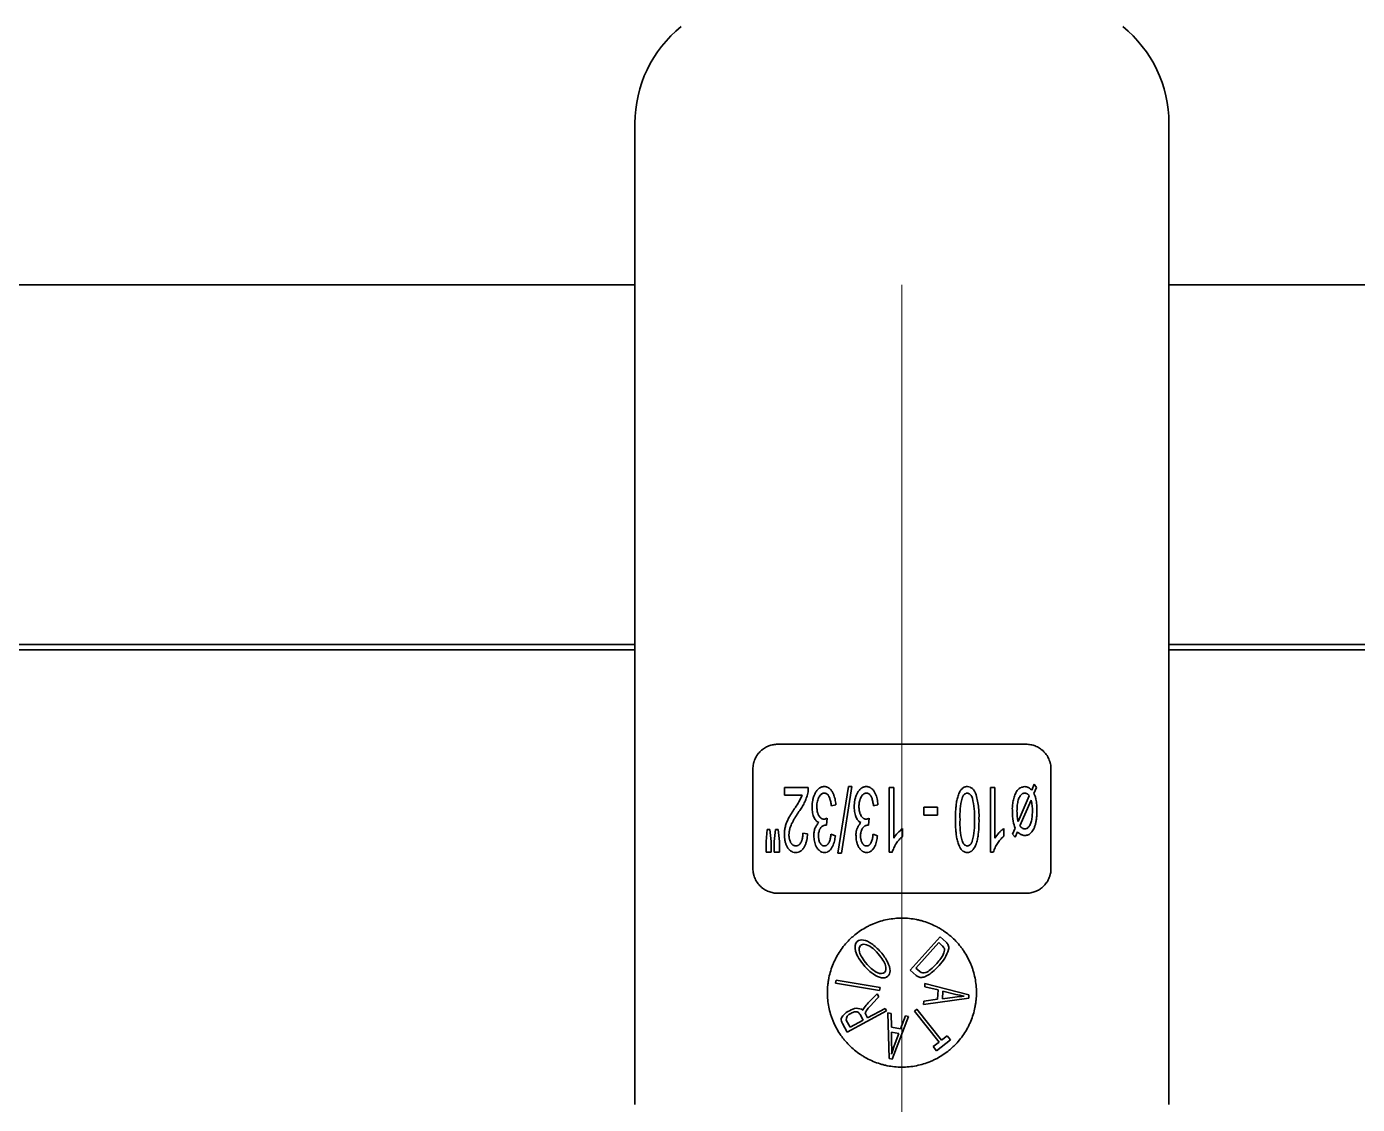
# Model space of a CAD drawing. Extents: x 6336 to 10269, y -393 to 3371.
# Drawn here: x 8656.4 to 8710, y 2547.5 to 2590.9 of the extents above; entities that cross this region are included whole.
import ezdxf

# ---------------------------------------------------------------- set-up
doc = ezdxf.new("R2010")
doc.units = 0
doc.header["$LTSCALE"] = 5
doc.layers.get('0').update_dxf_attribs({"linetype": 'CONTINUOUS', "lineweight": 0})
doc.layers.add('1', color=7, linetype='CONTINUOUS', true_color=0xffffff)

msp = doc.modelspace()

# ---------------------------------------------------------------- linework, layer by layer
at = {"color": 4}
msp.add_line((8691.673, 2580.526), (8691.673, 2480.526), dxfattribs=at)
at = {"layer": '1', "color": 7, "linetype": 'Continuous', "lineweight": 35}
for p, q in [((8680.923, 2587.026), (8680.923, 2547.526)), ((8702.423, 2547.526), (8702.423, 2587.026)), ((8680.923, 2580.526), (8643.478, 2580.526)), ((9142.773, 2580.526), (8702.423, 2580.526)), ((8680.923, 2566.037), (8459.92, 2566.037)), ((8680.923, 2565.83), (8459.92, 2565.83)), ((8850.535, 2566.037), (8702.423, 2566.037)), ((8850.546, 2565.83), (8702.423, 2565.83)), ((8696.673, 2562.026), (8686.673, 2562.026)), ((8685.673, 2557.026), (8685.673, 2561.026)), ((8697.673, 2561.026), (8697.673, 2557.026)), ((8686.939, 2560.279), (8687.904, 2560.279)), ((8686.939, 2560.279), (8686.939, 2559.971)), ((8689.093, 2557.635), (8689.515, 2560.322)), ((8689.659, 2560.322), (8689.237, 2557.635)), ((8689.515, 2560.322), (8689.659, 2560.322)), ((8691.164, 2560.279), (8691.342, 2560.279)), ((8691.164, 2560.279), (8691.164, 2557.679)), ((8691.342, 2558.245), (8691.342, 2560.279)), ((8695.234, 2560.279), (8695.412, 2560.279)), ((8695.234, 2560.279), (8695.234, 2557.679)), ((8695.412, 2558.245), (8695.412, 2560.279)), ((8696.897, 2560.178), (8697, 2560.417)), ((8697.095, 2560.29), (8696.988, 2560.043)), ((8697, 2560.417), (8697.095, 2560.29)), ((8687.654, 2559.971), (8686.939, 2559.971)), ((8696.35, 2558.913), (8696.796, 2559.948)), ((8696.875, 2559.781), (8696.425, 2558.741)), ((8689.009, 2559.589), (8688.831, 2559.547)), ((8690.706, 2559.589), (8690.527, 2559.547)), ((8692.551, 2559.498), (8693.102, 2559.498)), ((8692.551, 2559.498), (8692.551, 2559.177)), ((8693.102, 2559.177), (8692.551, 2559.177)), ((8693.102, 2559.177), (8693.102, 2559.498)), ((8688.637, 2558.766), (8688.657, 2559.046)), ((8690.333, 2558.767), (8690.353, 2559.046)), ((8691.701, 2558.32), (8691.701, 2558.629)), ((8695.771, 2558.32), (8695.771, 2558.629)), ((8696.13, 2558.404), (8696.237, 2558.65)), ((8686.205, 2558.105), (8686.253, 2558.6)), ((8686.205, 2558.105), (8686.205, 2557.679)), ((8686.253, 2558.6), (8686.36, 2558.6)), ((8686.36, 2558.6), (8686.409, 2558.105)), ((8686.409, 2557.679), (8686.409, 2558.105)), ((8686.534, 2558.105), (8686.58, 2558.6)), ((8686.534, 2558.105), (8686.534, 2557.679)), ((8686.58, 2558.6), (8686.689, 2558.6)), ((8686.689, 2558.6), (8686.738, 2558.105)), ((8686.738, 2557.679), (8686.738, 2558.105)), ((8687.686, 2558.453), (8687.87, 2558.42)), ((8688.813, 2558.4), (8688.992, 2558.342)), ((8690.51, 2558.4), (8690.688, 2558.342)), ((8696.227, 2558.279), (8696.13, 2558.404)), ((8696.324, 2558.506), (8696.227, 2558.279)), ((8686.409, 2557.679), (8686.205, 2557.679)), ((8686.738, 2557.679), (8686.534, 2557.679)), ((8689.237, 2557.635), (8689.093, 2557.635)), ((8691.279, 2557.679), (8691.164, 2557.679)), ((8695.352, 2557.679), (8695.234, 2557.679)), ((8686.673, 2556.026), (8696.673, 2556.026)), ((8693.205, 2554.278), (8692.006, 2552.935)), ((8692.237, 2553.014), (8693.152, 2554.04)), ((8693.152, 2554.04), (8693.306, 2553.902)), ((8693.448, 2554.061), (8693.205, 2554.278)), ((8692.006, 2552.935), (8692.248, 2552.719)), ((8692.391, 2552.877), (8692.237, 2553.014)), ((8689.019, 2552.527), (8689, 2552.41)), ((8689, 2552.41), (8690.776, 2552.116)), ((8690.795, 2552.234), (8689.019, 2552.527)), ((8690.776, 2552.116), (8690.795, 2552.234)), ((8692.59, 2552.266), (8692.597, 2552.392)), ((8692.59, 2552.266), (8693.127, 2552.135)), ((8694.372, 2551.935), (8692.597, 2552.392)), ((8690.673, 2551.984), (8690.31, 2551.609)), ((8690.47, 2551.571), (8690.744, 2551.854)), ((8690.744, 2551.854), (8690.673, 2551.984)), ((8692.545, 2551.551), (8694.365, 2551.808)), ((8692.545, 2551.551), (8692.554, 2551.687)), ((8693.104, 2551.757), (8692.554, 2551.687)), ((8693.127, 2552.135), (8693.104, 2551.757)), ((8693.299, 2551.782), (8693.318, 2552.087)), ((8693.803, 2551.844), (8693.299, 2551.782)), ((8693.318, 2552.087), (8693.84, 2551.956)), ((8694.372, 2551.935), (8694.365, 2551.808)), ((8689.464, 2550.433), (8691.049, 2551.287)), ((8689.986, 2551.14), (8690.107, 2550.915)), ((8690.288, 2551.013), (8690.218, 2551.143)), ((8690.992, 2551.392), (8690.288, 2551.013)), ((8691.049, 2551.287), (8690.992, 2551.392)), ((8691.239, 2551.188), (8691.105, 2551.211)), ((8691.105, 2551.211), (8691.16, 2549.375)), ((8691.239, 2551.188), (8691.248, 2550.634)), ((8692.276, 2551.356), (8692.183, 2551.282)), ((8692.183, 2551.282), (8693.166, 2550.036)), ((8693.26, 2550.11), (8692.276, 2551.356)), ((8689.275, 2550.785), (8689.464, 2550.433)), ((8689.583, 2550.633), (8689.433, 2550.911)), ((8690.107, 2550.915), (8689.583, 2550.633)), ((8691.621, 2550.569), (8691.248, 2550.634)), ((8691.286, 2549.353), (8691.935, 2551.067)), ((8691.811, 2551.089), (8691.621, 2550.569)), ((8691.935, 2551.067), (8691.811, 2551.089)), ((8691.252, 2550.437), (8691.258, 2549.929)), ((8691.252, 2550.437), (8691.553, 2550.384)), ((8691.553, 2550.384), (8691.365, 2549.879)), ((8693.166, 2550.036), (8692.933, 2549.852)), ((8693.065, 2549.685), (8693.624, 2550.127)), ((8693.492, 2550.293), (8693.26, 2550.11)), ((8693.624, 2550.127), (8693.492, 2550.293)), ((8692.933, 2549.852), (8693.065, 2549.685)), ((8691.16, 2549.375), (8691.286, 2549.353))]:
    msp.add_line(p, q, dxfattribs=at)
for centre, radius, start, end in [((8685.923, 2587.026), 5, 128.8492, 180), ((8697.423, 2587.026), 5, 0, 51.1508), ((8693.131, 2553.706), 0.263, 17.1388, 48.2605), ((8693.178, 2553.758), 0.405, 27.0957, 48.2605), ((8693.241, 2553.834), 0.317, 346.8867, 20.1022), ((8692.053, 2554.225), 1.569, 315.1419, 342.8269), ((8692.544, 2553.048), 0.23, 228.2605, 291.4392), ((8694.875, 2543.803), 8.112, 94.9161, 97.5911), ((8694.885, 2556.127), 4.3, 255.9385, 260.5571), ((8689.664, 2550.951), 0.235, 101.8972, 189.9808), ((8689.854, 2550.934), 0.462, 56.3406, 129.2567), ((8690.486, 2551.214), 0.39, 149.005, 164.3647), ((8691.357, 2550.593), 1.459, 135.875, 145.744), ((8691.037, 2550.83), 0.922, 127.4414, 155.8018), ((8690.394, 2551.237), 0.2, 188.3447, 208.311), ((8683.148, 2549.748), 8.112, 358.6035, 1.2786), ((8695.396, 2548.382), 4.3, 159.6259, 164.2445)]:
    msp.add_arc(centre, radius, start, end, dxfattribs=at)
for points, knots in [([(8685.673, 2561.026), (8685.673, 2561.098), (8685.68, 2561.168), (8685.699, 2561.253), (8685.703, 2561.27), (8685.712, 2561.304), (8685.717, 2561.321), (8685.733, 2561.37), (8685.746, 2561.402), (8685.774, 2561.465), (8685.789, 2561.495), (8685.814, 2561.539), (8685.823, 2561.553), (8685.841, 2561.581), (8685.85, 2561.595), (8685.899, 2561.663), (8685.942, 2561.712), (8686.001, 2561.767), (8686.013, 2561.778), (8686.037, 2561.798), (8686.05, 2561.809), (8686.088, 2561.838), (8686.114, 2561.856), (8686.194, 2561.906), (8686.25, 2561.934), (8686.337, 2561.969), (8686.367, 2561.979), (8686.427, 2561.996), (8686.457, 2562.003), (8686.548, 2562.02), (8686.61, 2562.026), (8686.673, 2562.026)], [0, 0, 0, 0, 0.125, 0.125, 0.15625, 0.15625, 0.1875, 0.1875, 0.25, 0.25, 0.3125, 0.3125, 0.34375, 0.34375, 0.375, 0.375, 0.5, 0.5, 0.53125, 0.53125, 0.5625, 0.5625, 0.625, 0.625, 0.75, 0.75, 0.8125, 0.8125, 0.875, 0.875, 1, 1, 1, 1]), ([(8697.673, 2561.026), (8697.673, 2561.098), (8697.665, 2561.168), (8697.647, 2561.253), (8697.643, 2561.27), (8697.634, 2561.304), (8697.629, 2561.321), (8697.612, 2561.37), (8697.6, 2561.402), (8697.572, 2561.465), (8697.557, 2561.495), (8697.532, 2561.539), (8697.523, 2561.553), (8697.505, 2561.581), (8697.495, 2561.595), (8697.447, 2561.663), (8697.404, 2561.712), (8697.345, 2561.767), (8697.333, 2561.778), (8697.308, 2561.798), (8697.296, 2561.809), (8697.258, 2561.838), (8697.232, 2561.856), (8697.152, 2561.906), (8697.096, 2561.934), (8697.009, 2561.969), (8696.979, 2561.979), (8696.919, 2561.996), (8696.889, 2562.003), (8696.798, 2562.02), (8696.736, 2562.026), (8696.673, 2562.026)], [0, 0, 0, 0, 0.125, 0.125, 0.15625, 0.15625, 0.1875, 0.1875, 0.25, 0.25, 0.3125, 0.3125, 0.34375, 0.34375, 0.375, 0.375, 0.5, 0.5, 0.53125, 0.53125, 0.5625, 0.5625, 0.625, 0.625, 0.75, 0.75, 0.8125, 0.8125, 0.875, 0.875, 1, 1, 1, 1]), ([(8688.548, 2560.322), (8688.526, 2560.322), (8688.495, 2560.32), (8688.463, 2560.313), (8688.443, 2560.307), (8688.433, 2560.304), (8688.403, 2560.292), (8688.384, 2560.283), (8688.356, 2560.266), (8688.348, 2560.26), (8688.33, 2560.247), (8688.322, 2560.24), (8688.297, 2560.218), (8688.282, 2560.203), (8688.254, 2560.171), (8688.24, 2560.154), (8688.215, 2560.118), (8688.203, 2560.1), (8688.181, 2560.062), (8688.171, 2560.042), (8688.143, 2559.984), (8688.127, 2559.943), (8688.106, 2559.88), (8688.1, 2559.859), (8688.089, 2559.816), (8688.084, 2559.795), (8688.063, 2559.686), (8688.056, 2559.598), (8688.056, 2559.51)], [0, 0, 0, 0, 0.0625, 0.09375, 0.09375, 0.125, 0.125, 0.1875, 0.1875, 0.21875, 0.21875, 0.25, 0.25, 0.3125, 0.3125, 0.375, 0.375, 0.4375, 0.4375, 0.5, 0.5, 0.625, 0.625, 0.6875, 0.6875, 0.75, 0.75, 1, 1, 1, 1]), ([(8689.009, 2559.589), (8689.007, 2559.629), (8689.004, 2559.669), (8688.993, 2559.747), (8688.987, 2559.786), (8688.97, 2559.864), (8688.959, 2559.902), (8688.941, 2559.958), (8688.934, 2559.977), (8688.919, 2560.014), (8688.911, 2560.032), (8688.885, 2560.086), (8688.865, 2560.121), (8688.83, 2560.169), (8688.818, 2560.184), (8688.798, 2560.206), (8688.791, 2560.213), (8688.776, 2560.227), (8688.769, 2560.234), (8688.747, 2560.253), (8688.731, 2560.264), (8688.706, 2560.28), (8688.697, 2560.285), (8688.679, 2560.293), (8688.653, 2560.305), (8688.625, 2560.313), (8688.596, 2560.319), (8688.587, 2560.32), (8688.567, 2560.322), (8688.557, 2560.322), (8688.548, 2560.322)], [0, 0, 0, 0, 0.125, 0.125, 0.25, 0.25, 0.375, 0.375, 0.4375, 0.4375, 0.5, 0.5, 0.625, 0.625, 0.6875, 0.6875, 0.71875, 0.71875, 0.75, 0.75, 0.8125, 0.8125, 0.84375, 0.84375, 0.875, 0.9375, 0.9375, 0.96875, 0.96875, 1, 1, 1, 1]), ([(8690.244, 2560.322), (8690.222, 2560.322), (8690.19, 2560.319), (8690.158, 2560.312), (8690.137, 2560.306), (8690.126, 2560.303), (8690.096, 2560.291), (8690.077, 2560.281), (8690.049, 2560.263), (8690.04, 2560.257), (8690.023, 2560.244), (8690.014, 2560.237), (8689.99, 2560.215), (8689.975, 2560.199), (8689.946, 2560.166), (8689.933, 2560.149), (8689.914, 2560.122), (8689.908, 2560.113), (8689.897, 2560.094), (8689.88, 2560.066), (8689.865, 2560.038), (8689.837, 2559.979), (8689.821, 2559.938), (8689.801, 2559.876), (8689.795, 2559.855), (8689.785, 2559.812), (8689.78, 2559.791), (8689.759, 2559.684), (8689.753, 2559.597), (8689.753, 2559.51)], [0, 0, 0, 0, 0.0625, 0.09375, 0.09375, 0.125, 0.125, 0.1875, 0.1875, 0.21875, 0.21875, 0.25, 0.25, 0.3125, 0.3125, 0.375, 0.375, 0.40625, 0.40625, 0.4375, 0.5, 0.5, 0.625, 0.625, 0.6875, 0.6875, 0.75, 0.75, 1, 1, 1, 1]), ([(8690.706, 2559.589), (8690.701, 2559.668), (8690.692, 2559.746), (8690.667, 2559.861), (8690.657, 2559.898), (8690.638, 2559.954), (8690.632, 2559.973), (8690.617, 2560.01), (8690.609, 2560.028), (8690.583, 2560.082), (8690.564, 2560.117), (8690.529, 2560.165), (8690.516, 2560.181), (8690.49, 2560.211), (8690.476, 2560.224), (8690.454, 2560.244), (8690.446, 2560.25), (8690.43, 2560.262), (8690.422, 2560.267), (8690.396, 2560.283), (8690.379, 2560.292), (8690.351, 2560.303), (8690.342, 2560.307), (8690.323, 2560.312), (8690.313, 2560.315), (8690.284, 2560.32), (8690.264, 2560.322), (8690.244, 2560.322)], [0, 0, 0, 0, 0.25, 0.25, 0.375, 0.375, 0.4375, 0.4375, 0.5, 0.5, 0.625, 0.625, 0.6875, 0.6875, 0.75, 0.75, 0.78125, 0.78125, 0.8125, 0.8125, 0.875, 0.875, 0.90625, 0.90625, 0.9375, 0.9375, 1, 1, 1, 1]), ([(8693.827, 2558.996), (8693.827, 2559.061), (8693.828, 2559.125), (8693.831, 2559.253), (8693.834, 2559.317), (8693.842, 2559.445), (8693.848, 2559.508), (8693.863, 2559.636), (8693.872, 2559.699), (8693.891, 2559.793), (8693.897, 2559.825), (8693.913, 2559.887), (8693.922, 2559.917), (8693.941, 2559.978), (8693.952, 2560.009), (8693.978, 2560.068), (8693.992, 2560.096), (8694.016, 2560.138), (8694.024, 2560.151), (8694.043, 2560.178), (8694.052, 2560.19), (8694.073, 2560.214), (8694.083, 2560.226), (8694.106, 2560.248), (8694.119, 2560.258), (8694.145, 2560.277), (8694.158, 2560.285), (8694.179, 2560.295), (8694.186, 2560.299), (8694.201, 2560.305), (8694.208, 2560.307), (8694.231, 2560.314), (8694.246, 2560.318), (8694.277, 2560.322), (8694.292, 2560.322), (8694.308, 2560.322)], [0, 0, 0, 0, 0.125, 0.125, 0.25, 0.25, 0.375, 0.375, 0.5, 0.5, 0.5625, 0.5625, 0.625, 0.625, 0.6875, 0.6875, 0.75, 0.75, 0.78125, 0.78125, 0.8125, 0.8125, 0.84375, 0.84375, 0.875, 0.875, 0.90625, 0.90625, 0.921875, 0.921875, 0.9375, 0.9375, 0.96875, 0.96875, 1, 1, 1, 1]), ([(8694.308, 2560.324), (8694.345, 2560.319), (8694.38, 2560.31), (8694.431, 2560.288), (8694.448, 2560.28), (8694.479, 2560.26), (8694.494, 2560.25), (8694.515, 2560.232), (8694.522, 2560.226), (8694.536, 2560.213), (8694.542, 2560.207), (8694.561, 2560.186), (8694.584, 2560.157), (8694.603, 2560.125), (8694.615, 2560.099), (8694.619, 2560.091), (8694.626, 2560.073), (8694.63, 2560.064), (8694.632, 2560.055)], [0, 0, 0, 0, 0.25, 0.25, 0.375, 0.375, 0.5, 0.5, 0.5625, 0.5625, 0.625, 0.625, 0.75, 0.875, 0.875, 0.9375, 0.9375, 1, 1, 1, 1]), ([(8696.288, 2560.12), (8696.306, 2560.151), (8696.327, 2560.178), (8696.357, 2560.209), (8696.364, 2560.214), (8696.377, 2560.226), (8696.383, 2560.231), (8696.403, 2560.247), (8696.431, 2560.266), (8696.46, 2560.281), (8696.483, 2560.291), (8696.491, 2560.294), (8696.506, 2560.3), (8696.514, 2560.302), (8696.553, 2560.314), (8696.585, 2560.319), (8696.617, 2560.321)], [0, 0, 0, 0, 0.25, 0.25, 0.3125, 0.3125, 0.375, 0.375, 0.5, 0.625, 0.625, 0.6875, 0.6875, 0.75, 0.75, 1, 1, 1, 1]), ([(8696.617, 2560.321), (8696.644, 2560.32), (8696.67, 2560.316), (8696.708, 2560.306), (8696.721, 2560.302), (8696.746, 2560.293), (8696.758, 2560.287), (8696.794, 2560.269), (8696.817, 2560.255), (8696.849, 2560.229), (8696.859, 2560.22), (8696.879, 2560.2), (8696.888, 2560.189), (8696.897, 2560.178)], [0, 0, 0, 0, 0.25, 0.25, 0.375, 0.375, 0.5, 0.5, 0.75, 0.75, 0.875, 0.875, 1, 1, 1, 1]), ([(8687.372, 2559.471), (8687.429, 2559.547), (8687.481, 2559.628), (8687.575, 2559.794), (8687.618, 2559.881), (8687.656, 2559.97)], [0, 0, 0, 0, 0.5, 0.5, 1, 1, 1, 1]), ([(8687.883, 2560.056), (8687.866, 2559.988), (8687.846, 2559.921), (8687.799, 2559.791), (8687.746, 2559.664), (8687.68, 2559.544), (8687.626, 2559.456), (8687.607, 2559.427), (8687.569, 2559.37), (8687.549, 2559.342), (8687.528, 2559.315)], [0, 0, 0, 0, 0.25, 0.25, 0.5, 0.75, 0.75, 0.875, 0.875, 1, 1, 1, 1]), ([(8688.831, 2559.547), (8688.825, 2559.6), (8688.817, 2559.653), (8688.801, 2559.731), (8688.795, 2559.757), (8688.781, 2559.809), (8688.773, 2559.834), (8688.754, 2559.884), (8688.743, 2559.908), (8688.724, 2559.943), (8688.717, 2559.954), (8688.701, 2559.976), (8688.693, 2559.987), (8688.675, 2560.006), (8688.665, 2560.015), (8688.649, 2560.026), (8688.644, 2560.03), (8688.633, 2560.037), (8688.627, 2560.04), (8688.609, 2560.048), (8688.597, 2560.052), (8688.572, 2560.057), (8688.559, 2560.059), (8688.546, 2560.059)], [0, 0, 0, 0, 0.25, 0.25, 0.375, 0.375, 0.5, 0.5, 0.625, 0.625, 0.6875, 0.6875, 0.75, 0.75, 0.8125, 0.8125, 0.84375, 0.84375, 0.875, 0.875, 0.9375, 0.9375, 1, 1, 1, 1]), ([(8690.242, 2560.059), (8690.228, 2560.059), (8690.214, 2560.057), (8690.186, 2560.05), (8690.173, 2560.045), (8690.148, 2560.033), (8690.136, 2560.025), (8690.113, 2560.008), (8690.102, 2559.999), (8690.082, 2559.979), (8690.073, 2559.968), (8690.056, 2559.946), (8690.048, 2559.934), (8690.026, 2559.898), (8690.013, 2559.873), (8689.997, 2559.834), (8689.992, 2559.82), (8689.983, 2559.793), (8689.979, 2559.78), (8689.967, 2559.739), (8689.961, 2559.711), (8689.947, 2559.628), (8689.943, 2559.572), (8689.943, 2559.516)], [0, 0, 0, 0, 0.0625, 0.0625, 0.125, 0.125, 0.1875, 0.1875, 0.25, 0.25, 0.3125, 0.3125, 0.375, 0.375, 0.5, 0.5, 0.5625, 0.5625, 0.625, 0.625, 0.75, 0.75, 1, 1, 1, 1]), ([(8694.3, 2560.063), (8694.275, 2560.057), (8694.251, 2560.047), (8694.217, 2560.027), (8694.206, 2560.02), (8694.186, 2560.004), (8694.176, 2559.995), (8694.158, 2559.977), (8694.15, 2559.967), (8694.134, 2559.945), (8694.12, 2559.923), (8694.109, 2559.899), (8694.1, 2559.875), (8694.096, 2559.862), (8694.093, 2559.849)], [0, 0, 0, 0, 0.25, 0.25, 0.375, 0.375, 0.5, 0.5, 0.625, 0.625, 0.75, 0.875, 0.875, 1, 1, 1, 1]), ([(8694.509, 2559.85), (8694.503, 2559.876), (8694.494, 2559.901), (8694.475, 2559.935), (8694.468, 2559.946), (8694.452, 2559.967), (8694.444, 2559.977), (8694.43, 2559.991), (8694.425, 2559.996), (8694.415, 2560.004), (8694.41, 2560.009), (8694.395, 2560.021), (8694.373, 2560.035), (8694.35, 2560.046), (8694.326, 2560.056), (8694.314, 2560.06), (8694.301, 2560.063)], [0, 0, 0, 0, 0.25, 0.25, 0.375, 0.375, 0.5, 0.5, 0.5625, 0.5625, 0.625, 0.625, 0.75, 0.875, 0.875, 1, 1, 1, 1]), ([(8694.638, 2560.057), (8694.692, 2559.884), (8694.73, 2559.71), (8694.763, 2559.445), (8694.771, 2559.356), (8694.777, 2559.177), (8694.776, 2559.087), (8694.772, 2558.997)], [0, 0, 0, 0, 0.5, 0.5, 0.75, 0.75, 1, 1, 1, 1]), ([(8696.119, 2559.339), (8696.115, 2559.408), (8696.116, 2559.475), (8696.126, 2559.61), (8696.136, 2559.677), (8696.157, 2559.776), (8696.165, 2559.809), (8696.184, 2559.874), (8696.194, 2559.906), (8696.229, 2560.001), (8696.255, 2560.062), (8696.286, 2560.121)], [0, 0, 0, 0, 0.25, 0.25, 0.5, 0.5, 0.625, 0.625, 0.75, 0.75, 1, 1, 1, 1]), ([(8696.796, 2559.948), (8696.786, 2559.964), (8696.775, 2559.979), (8696.756, 2559.998), (8696.75, 2560.004), (8696.736, 2560.016), (8696.721, 2560.026), (8696.706, 2560.034), (8696.69, 2560.042), (8696.682, 2560.045), (8696.657, 2560.054), (8696.64, 2560.057), (8696.623, 2560.059)], [0, 0, 0, 0, 0.25, 0.25, 0.375, 0.375, 0.5, 0.625, 0.625, 0.75, 0.75, 1, 1, 1, 1]), ([(8696.924, 2559.335), (8696.926, 2559.411), (8696.922, 2559.486), (8696.906, 2559.635), (8696.893, 2559.708), (8696.875, 2559.781)], [0, 0, 0, 0, 0.5, 0.5, 1, 1, 1, 1]), ([(8687.528, 2559.315), (8687.48, 2559.245), (8687.433, 2559.174), (8687.366, 2559.065), (8687.344, 2559.028), (8687.301, 2558.954), (8687.281, 2558.917), (8687.222, 2558.803), (8687.188, 2558.725), (8687.158, 2558.62), (8687.152, 2558.599), (8687.143, 2558.556), (8687.139, 2558.535), (8687.129, 2558.47), (8687.125, 2558.426), (8687.125, 2558.382)], [0, 0, 0, 0, 0.25, 0.25, 0.375, 0.375, 0.5, 0.5, 0.75, 0.75, 0.8125, 0.8125, 0.875, 0.875, 1, 1, 1, 1]), ([(8688.326, 2558.87), (8688.308, 2558.878), (8688.273, 2558.897), (8688.223, 2558.939), (8688.177, 2558.995), (8688.135, 2559.068), (8688.101, 2559.156), (8688.076, 2559.259), (8688.06, 2559.376), (8688.056, 2559.463), (8688.056, 2559.51)], [0, 0, 0, 0, 0.122262, 0.247653, 0.373044, 0.498435, 0.623827, 0.749218, 0.874609, 1, 1, 1, 1]), ([(8688.247, 2559.516), (8688.247, 2559.461), (8688.25, 2559.408), (8688.264, 2559.329), (8688.269, 2559.303), (8688.28, 2559.265), (8688.284, 2559.252), (8688.293, 2559.226), (8688.298, 2559.214), (8688.314, 2559.176), (8688.326, 2559.153), (8688.348, 2559.119), (8688.355, 2559.109), (8688.372, 2559.088), (8688.381, 2559.078), (8688.401, 2559.06), (8688.411, 2559.052), (8688.433, 2559.037), (8688.445, 2559.031), (8688.469, 2559.021), (8688.481, 2559.017), (8688.5, 2559.013), (8688.507, 2559.012), (8688.52, 2559.011), (8688.526, 2559.01), (8688.533, 2559.01)], [0, 0, 0, 0, 0.25, 0.25, 0.375, 0.375, 0.4375, 0.4375, 0.5, 0.5, 0.625, 0.625, 0.6875, 0.6875, 0.75, 0.75, 0.8125, 0.8125, 0.875, 0.875, 0.9375, 0.9375, 0.96875, 0.96875, 1, 1, 1, 1]), ([(8690.023, 2558.87), (8690.005, 2558.878), (8689.969, 2558.897), (8689.918, 2558.94), (8689.872, 2558.997), (8689.831, 2559.07), (8689.797, 2559.158), (8689.772, 2559.26), (8689.756, 2559.377), (8689.753, 2559.464), (8689.753, 2559.51)], [0, 0, 0, 0, 0.122256, 0.247648, 0.37304, 0.498432, 0.623824, 0.749216, 0.874608, 1, 1, 1, 1]), ([(8689.943, 2559.516), (8689.943, 2559.462), (8689.947, 2559.409), (8689.96, 2559.331), (8689.965, 2559.306), (8689.976, 2559.267), (8689.98, 2559.255), (8689.988, 2559.229), (8689.993, 2559.217), (8690.008, 2559.18), (8690.021, 2559.156), (8690.042, 2559.122), (8690.05, 2559.111), (8690.067, 2559.09), (8690.076, 2559.08), (8690.095, 2559.062), (8690.105, 2559.054), (8690.122, 2559.042), (8690.128, 2559.039), (8690.139, 2559.032), (8690.145, 2559.029), (8690.163, 2559.021), (8690.176, 2559.017), (8690.196, 2559.013), (8690.202, 2559.012), (8690.216, 2559.011), (8690.222, 2559.01), (8690.229, 2559.01)], [0, 0, 0, 0, 0.25, 0.25, 0.375, 0.375, 0.4375, 0.4375, 0.5, 0.5, 0.625, 0.625, 0.6875, 0.6875, 0.75, 0.75, 0.8125, 0.8125, 0.84375, 0.84375, 0.875, 0.875, 0.9375, 0.9375, 0.96875, 0.96875, 1, 1, 1, 1]), ([(8686.94, 2558.39), (8686.94, 2558.445), (8686.944, 2558.499), (8686.957, 2558.607), (8686.967, 2558.66), (8686.987, 2558.738), (8686.994, 2558.764), (8687.01, 2558.816), (8687.019, 2558.842), (8687.048, 2558.918), (8687.07, 2558.967), (8687.095, 2559.014)], [0, 0, 0, 0, 0.25, 0.25, 0.5, 0.5, 0.625, 0.625, 0.75, 0.75, 1, 1, 1, 1]), ([(8688.128, 2558.342), (8688.125, 2558.392), (8688.127, 2558.44), (8688.137, 2558.512), (8688.142, 2558.536), (8688.155, 2558.584), (8688.162, 2558.607), (8688.188, 2558.675), (8688.21, 2558.718), (8688.262, 2558.799), (8688.292, 2558.836), (8688.326, 2558.87)], [0, 0, 0, 0, 0.25, 0.25, 0.375, 0.375, 0.5, 0.5, 0.75, 0.75, 1, 1, 1, 1]), ([(8688.312, 2558.336), (8688.312, 2558.386), (8688.316, 2558.436), (8688.331, 2558.508), (8688.337, 2558.532), (8688.35, 2558.567), (8688.354, 2558.579), (8688.365, 2558.601), (8688.376, 2558.623), (8688.389, 2558.644), (8688.403, 2558.664), (8688.411, 2558.674), (8688.435, 2558.701), (8688.454, 2558.717), (8688.479, 2558.733), (8688.484, 2558.736), (8688.495, 2558.742), (8688.511, 2558.751), (8688.539, 2558.761), (8688.562, 2558.766), (8688.586, 2558.77), (8688.598, 2558.771), (8688.61, 2558.77)], [0, 0, 0, 0, 0.25, 0.25, 0.375, 0.375, 0.4375, 0.4375, 0.5, 0.5625, 0.5625, 0.625, 0.625, 0.75, 0.75, 0.78125, 0.78125, 0.8125, 0.875, 0.9375, 0.9375, 1, 1, 1, 1]), ([(8688.533, 2559.01), (8688.555, 2559.012), (8688.576, 2559.016), (8688.617, 2559.028), (8688.637, 2559.036), (8688.657, 2559.046)], [0, 0, 0, 0, 0.5, 0.5, 1, 1, 1, 1]), ([(8688.637, 2558.766), (8688.632, 2558.768), (8688.628, 2558.768), (8688.618, 2558.77), (8688.614, 2558.77), (8688.609, 2558.771)], [0, 0, 0, 0, 0.5, 0.5, 1, 1, 1, 1]), ([(8689.824, 2558.342), (8689.821, 2558.391), (8689.823, 2558.44), (8689.834, 2558.511), (8689.838, 2558.535), (8689.848, 2558.57), (8689.851, 2558.582), (8689.858, 2558.605), (8689.862, 2558.617), (8689.884, 2558.673), (8689.905, 2558.716), (8689.938, 2558.767), (8689.945, 2558.777), (8689.959, 2558.797), (8689.981, 2558.826), (8690.006, 2558.853), (8690.023, 2558.87)], [0, 0, 0, 0, 0.25, 0.25, 0.375, 0.375, 0.4375, 0.4375, 0.5, 0.5, 0.75, 0.75, 0.8125, 0.8125, 0.875, 1, 1, 1, 1]), ([(8690.307, 2558.77), (8690.282, 2558.771), (8690.258, 2558.767), (8690.229, 2558.758), (8690.223, 2558.756), (8690.211, 2558.752), (8690.195, 2558.745), (8690.179, 2558.736), (8690.158, 2558.722), (8690.149, 2558.714), (8690.13, 2558.698), (8690.121, 2558.69), (8690.105, 2558.671), (8690.098, 2558.662), (8690.084, 2558.641), (8690.077, 2558.631), (8690.059, 2558.599), (8690.049, 2558.577), (8690.037, 2558.542), (8690.034, 2558.53), (8690.027, 2558.506), (8690.024, 2558.494), (8690.012, 2558.434), (8690.008, 2558.386), (8690.008, 2558.336)], [0, 0, 0, 0, 0.125, 0.125, 0.15625, 0.15625, 0.1875, 0.25, 0.25, 0.3125, 0.3125, 0.375, 0.375, 0.4375, 0.4375, 0.5, 0.5, 0.625, 0.625, 0.6875, 0.6875, 0.75, 0.75, 1, 1, 1, 1]), ([(8690.229, 2559.01), (8690.251, 2559.012), (8690.272, 2559.016), (8690.303, 2559.025), (8690.313, 2559.028), (8690.333, 2559.036), (8690.343, 2559.041), (8690.353, 2559.046)], [0, 0, 0, 0, 0.5, 0.5, 0.75, 0.75, 1, 1, 1, 1]), ([(8691.342, 2558.245), (8691.389, 2558.321), (8691.443, 2558.391), (8691.562, 2558.519), (8691.628, 2558.577), (8691.701, 2558.629)], [0, 0, 0, 0, 0.5, 0.5, 1, 1, 1, 1]), ([(8693.827, 2558.996), (8693.827, 2558.933), (8693.828, 2558.869), (8693.831, 2558.741), (8693.834, 2558.677), (8693.842, 2558.55), (8693.847, 2558.486), (8693.862, 2558.36), (8693.871, 2558.296), (8693.896, 2558.172), (8693.911, 2558.11), (8693.941, 2558.02), (8693.952, 2557.99), (8693.976, 2557.931), (8693.99, 2557.902), (8694.013, 2557.86), (8694.021, 2557.846), (8694.039, 2557.819), (8694.048, 2557.806), (8694.078, 2557.769), (8694.1, 2557.747), (8694.131, 2557.723), (8694.138, 2557.718), (8694.151, 2557.71), (8694.172, 2557.698), (8694.193, 2557.688), (8694.216, 2557.681), (8694.223, 2557.679), (8694.238, 2557.675), (8694.261, 2557.67), (8694.285, 2557.669), (8694.301, 2557.669)], [0, 0, 0, 0, 0.125, 0.125, 0.25, 0.25, 0.375, 0.375, 0.5, 0.5, 0.625, 0.625, 0.6875, 0.6875, 0.75, 0.75, 0.78125, 0.78125, 0.8125, 0.8125, 0.875, 0.875, 0.890625, 0.890625, 0.90625, 0.9375, 0.9375, 0.953125, 0.953125, 0.96875, 1, 1, 1, 1]), ([(8694.776, 2558.996), (8694.776, 2558.932), (8694.775, 2558.868), (8694.772, 2558.74), (8694.769, 2558.676), (8694.761, 2558.549), (8694.755, 2558.485), (8694.74, 2558.358), (8694.731, 2558.294), (8694.713, 2558.201), (8694.706, 2558.169), (8694.691, 2558.108), (8694.682, 2558.077), (8694.668, 2558.031), (8694.662, 2558.016), (8694.651, 2557.986), (8694.646, 2557.971), (8694.627, 2557.927), (8694.613, 2557.898), (8694.589, 2557.857), (8694.581, 2557.843), (8694.563, 2557.817), (8694.544, 2557.792), (8694.523, 2557.768), (8694.506, 2557.752), (8694.5, 2557.747), (8694.488, 2557.736), (8694.482, 2557.731), (8694.463, 2557.717), (8694.45, 2557.709), (8694.429, 2557.698), (8694.422, 2557.695), (8694.408, 2557.689), (8694.4, 2557.686), (8694.363, 2557.673), (8694.332, 2557.669), (8694.301, 2557.669)], [0, 0, 0, 0, 0.125, 0.125, 0.25, 0.25, 0.375, 0.375, 0.5, 0.5, 0.5625, 0.5625, 0.625, 0.625, 0.65625, 0.65625, 0.6875, 0.6875, 0.75, 0.75, 0.78125, 0.78125, 0.8125, 0.84375, 0.84375, 0.859375, 0.859375, 0.875, 0.875, 0.90625, 0.90625, 0.921875, 0.921875, 0.9375, 0.9375, 1, 1, 1, 1]), ([(8695.413, 2558.245), (8695.46, 2558.322), (8695.514, 2558.392), (8695.604, 2558.488), (8695.636, 2558.519), (8695.685, 2558.562), (8695.702, 2558.576), (8695.736, 2558.604), (8695.753, 2558.617), (8695.771, 2558.629)], [0, 0, 0, 0, 0.5, 0.5, 0.75, 0.75, 0.875, 0.875, 1, 1, 1, 1]), ([(8696.425, 2558.74), (8696.435, 2558.723), (8696.448, 2558.707), (8696.468, 2558.685), (8696.476, 2558.679), (8696.491, 2558.666), (8696.499, 2558.66), (8696.523, 2558.644), (8696.54, 2558.636), (8696.576, 2558.622), (8696.595, 2558.618), (8696.613, 2558.615)], [0, 0, 0, 0, 0.25, 0.25, 0.375, 0.375, 0.5, 0.5, 0.75, 0.75, 1, 1, 1, 1]), ([(8687.396, 2557.669), (8687.359, 2557.669), (8687.322, 2557.674), (8687.277, 2557.689), (8687.268, 2557.692), (8687.251, 2557.7), (8687.225, 2557.712), (8687.201, 2557.727), (8687.178, 2557.744), (8687.17, 2557.75), (8687.156, 2557.763), (8687.148, 2557.769), (8687.128, 2557.79), (8687.115, 2557.804), (8687.09, 2557.835), (8687.079, 2557.851), (8687.058, 2557.884), (8687.048, 2557.902), (8687.021, 2557.955), (8687.006, 2557.992), (8686.987, 2558.049), (8686.982, 2558.069), (8686.971, 2558.108), (8686.967, 2558.128), (8686.955, 2558.187), (8686.95, 2558.228), (8686.942, 2558.308), (8686.941, 2558.349), (8686.941, 2558.39)], [0, 0, 0, 0, 0.125, 0.125, 0.15625, 0.15625, 0.1875, 0.25, 0.25, 0.28125, 0.28125, 0.3125, 0.3125, 0.375, 0.375, 0.4375, 0.4375, 0.5, 0.5, 0.625, 0.625, 0.6875, 0.6875, 0.75, 0.75, 0.875, 0.875, 1, 1, 1, 1]), ([(8687.125, 2558.382), (8687.125, 2558.332), (8687.129, 2558.282), (8687.141, 2558.221), (8687.144, 2558.209), (8687.15, 2558.185), (8687.153, 2558.173), (8687.165, 2558.138), (8687.174, 2558.115), (8687.19, 2558.082), (8687.196, 2558.071), (8687.208, 2558.05), (8687.222, 2558.03), (8687.237, 2558.012), (8687.25, 2557.999), (8687.254, 2557.994), (8687.263, 2557.986), (8687.267, 2557.982), (8687.281, 2557.971), (8687.291, 2557.965), (8687.306, 2557.956), (8687.311, 2557.953), (8687.322, 2557.948), (8687.327, 2557.946), (8687.354, 2557.936), (8687.377, 2557.932), (8687.4, 2557.932)], [0, 0, 0, 0, 0.25, 0.25, 0.3125, 0.3125, 0.375, 0.375, 0.5, 0.5, 0.5625, 0.5625, 0.625, 0.6875, 0.6875, 0.71875, 0.71875, 0.75, 0.75, 0.8125, 0.8125, 0.84375, 0.84375, 0.875, 0.875, 1, 1, 1, 1]), ([(8687.396, 2557.669), (8687.435, 2557.669), (8687.474, 2557.674), (8687.521, 2557.688), (8687.53, 2557.692), (8687.548, 2557.699), (8687.575, 2557.711), (8687.601, 2557.727), (8687.633, 2557.751), (8687.648, 2557.764), (8687.677, 2557.793), (8687.69, 2557.809), (8687.715, 2557.841), (8687.726, 2557.859), (8687.747, 2557.894), (8687.757, 2557.913), (8687.784, 2557.969), (8687.798, 2558.008), (8687.816, 2558.068), (8687.822, 2558.088), (8687.832, 2558.129), (8687.836, 2558.15), (8687.848, 2558.211), (8687.855, 2558.252), (8687.864, 2558.336), (8687.868, 2558.378), (8687.87, 2558.42)], [0, 0, 0, 0, 0.125, 0.125, 0.15625, 0.15625, 0.1875, 0.25, 0.25, 0.3125, 0.3125, 0.375, 0.375, 0.4375, 0.4375, 0.5, 0.5, 0.625, 0.625, 0.6875, 0.6875, 0.75, 0.75, 0.875, 0.875, 1, 1, 1, 1]), ([(8687.686, 2558.453), (8687.685, 2558.397), (8687.682, 2558.342), (8687.669, 2558.259), (8687.664, 2558.232), (8687.654, 2558.191), (8687.65, 2558.178), (8687.642, 2558.151), (8687.637, 2558.138), (8687.627, 2558.112), (8687.621, 2558.1), (8687.609, 2558.075), (8687.602, 2558.063), (8687.58, 2558.028), (8687.563, 2558.007), (8687.539, 2557.984), (8687.533, 2557.98), (8687.523, 2557.972), (8687.506, 2557.96), (8687.489, 2557.951), (8687.47, 2557.944), (8687.464, 2557.942), (8687.452, 2557.938), (8687.433, 2557.934), (8687.413, 2557.932), (8687.4, 2557.932)], [0, 0, 0, 0, 0.25, 0.25, 0.375, 0.375, 0.4375, 0.4375, 0.5, 0.5, 0.5625, 0.5625, 0.625, 0.625, 0.75, 0.75, 0.78125, 0.78125, 0.8125, 0.875, 0.875, 0.90625, 0.90625, 0.9375, 1, 1, 1, 1]), ([(8688.554, 2557.669), (8688.518, 2557.669), (8688.483, 2557.675), (8688.415, 2557.701), (8688.384, 2557.719), (8688.327, 2557.765), (8688.302, 2557.791), (8688.269, 2557.834), (8688.259, 2557.85), (8688.239, 2557.881), (8688.23, 2557.897), (8688.205, 2557.946), (8688.191, 2557.979), (8688.167, 2558.049), (8688.157, 2558.085), (8688.142, 2558.158), (8688.137, 2558.194), (8688.129, 2558.268), (8688.128, 2558.305), (8688.128, 2558.342)], [0, 0, 0, 0, 0.125, 0.125, 0.25, 0.25, 0.375, 0.375, 0.4375, 0.4375, 0.5, 0.5, 0.625, 0.625, 0.75, 0.75, 0.875, 0.875, 1, 1, 1, 1]), ([(8688.312, 2558.336), (8688.312, 2558.293), (8688.315, 2558.249), (8688.326, 2558.185), (8688.331, 2558.164), (8688.343, 2558.122), (8688.351, 2558.101), (8688.364, 2558.071), (8688.369, 2558.062), (8688.38, 2558.043), (8688.385, 2558.033), (8688.404, 2558.006), (8688.418, 2557.99), (8688.438, 2557.973), (8688.442, 2557.969), (8688.45, 2557.963), (8688.455, 2557.96), (8688.468, 2557.951), (8688.478, 2557.946), (8688.492, 2557.94), (8688.497, 2557.939), (8688.508, 2557.936), (8688.513, 2557.934), (8688.528, 2557.931), (8688.539, 2557.93), (8688.55, 2557.93)], [0, 0, 0, 0, 0.25, 0.25, 0.375, 0.375, 0.5, 0.5, 0.5625, 0.5625, 0.625, 0.625, 0.75, 0.75, 0.78125, 0.78125, 0.8125, 0.8125, 0.875, 0.875, 0.90625, 0.90625, 0.9375, 0.9375, 1, 1, 1, 1]), ([(8688.55, 2557.93), (8688.574, 2557.93), (8688.597, 2557.935), (8688.63, 2557.949), (8688.641, 2557.955), (8688.66, 2557.969), (8688.67, 2557.977), (8688.696, 2558.003), (8688.71, 2558.023), (8688.729, 2558.055), (8688.734, 2558.066), (8688.745, 2558.088), (8688.75, 2558.099), (8688.763, 2558.133), (8688.771, 2558.157), (8688.784, 2558.204), (8688.789, 2558.228), (8688.803, 2558.301), (8688.809, 2558.351), (8688.813, 2558.4)], [0, 0, 0, 0, 0.125, 0.125, 0.1875, 0.1875, 0.25, 0.25, 0.375, 0.375, 0.4375, 0.4375, 0.5, 0.5, 0.625, 0.625, 0.75, 0.75, 1, 1, 1, 1]), ([(8688.554, 2557.669), (8688.59, 2557.669), (8688.624, 2557.675), (8688.667, 2557.69), (8688.675, 2557.694), (8688.691, 2557.702), (8688.715, 2557.714), (8688.737, 2557.73), (8688.758, 2557.747), (8688.765, 2557.753), (8688.778, 2557.766), (8688.798, 2557.785), (8688.815, 2557.807), (8688.836, 2557.836), (8688.846, 2557.851), (8688.865, 2557.883), (8688.874, 2557.899), (8688.898, 2557.949), (8688.912, 2557.983), (8688.936, 2558.052), (8688.946, 2558.088), (8688.964, 2558.159), (8688.971, 2558.196), (8688.983, 2558.269), (8688.988, 2558.306), (8688.992, 2558.342)], [0, 0, 0, 0, 0.125, 0.125, 0.15625, 0.15625, 0.1875, 0.25, 0.25, 0.28125, 0.28125, 0.3125, 0.375, 0.375, 0.4375, 0.4375, 0.5, 0.5, 0.625, 0.625, 0.75, 0.75, 0.875, 0.875, 1, 1, 1, 1]), ([(8690.25, 2557.669), (8690.232, 2557.669), (8690.213, 2557.67), (8690.187, 2557.675), (8690.178, 2557.677), (8690.16, 2557.682), (8690.151, 2557.685), (8690.126, 2557.695), (8690.109, 2557.703), (8690.086, 2557.717), (8690.078, 2557.722), (8690.063, 2557.733), (8690.056, 2557.739), (8690.02, 2557.768), (8689.996, 2557.795), (8689.963, 2557.838), (8689.952, 2557.854), (8689.933, 2557.885), (8689.924, 2557.901), (8689.9, 2557.95), (8689.886, 2557.983), (8689.868, 2558.035), (8689.863, 2558.053), (8689.853, 2558.089), (8689.849, 2558.106), (8689.838, 2558.16), (8689.833, 2558.196), (8689.826, 2558.269), (8689.824, 2558.306), (8689.824, 2558.342)], [0, 0, 0, 0, 0.0625, 0.0625, 0.09375, 0.09375, 0.125, 0.125, 0.1875, 0.1875, 0.21875, 0.21875, 0.25, 0.25, 0.375, 0.375, 0.4375, 0.4375, 0.5, 0.5, 0.625, 0.625, 0.6875, 0.6875, 0.75, 0.75, 0.875, 0.875, 1, 1, 1, 1]), ([(8690.008, 2558.336), (8690.008, 2558.293), (8690.012, 2558.25), (8690.022, 2558.187), (8690.027, 2558.166), (8690.036, 2558.135), (8690.039, 2558.125), (8690.047, 2558.104), (8690.051, 2558.094), (8690.064, 2558.064), (8690.074, 2558.045), (8690.092, 2558.018), (8690.098, 2558.009), (8690.113, 2557.993), (8690.12, 2557.985), (8690.136, 2557.97), (8690.145, 2557.964), (8690.163, 2557.952), (8690.173, 2557.947), (8690.193, 2557.939), (8690.203, 2557.936), (8690.224, 2557.931), (8690.235, 2557.93), (8690.246, 2557.93)], [0, 0, 0, 0, 0.25, 0.25, 0.375, 0.375, 0.4375, 0.4375, 0.5, 0.5, 0.625, 0.625, 0.6875, 0.6875, 0.75, 0.75, 0.8125, 0.8125, 0.875, 0.875, 0.9375, 0.9375, 1, 1, 1, 1]), ([(8690.246, 2557.93), (8690.258, 2557.93), (8690.27, 2557.931), (8690.288, 2557.935), (8690.294, 2557.937), (8690.306, 2557.941), (8690.312, 2557.943), (8690.328, 2557.95), (8690.339, 2557.957), (8690.354, 2557.967), (8690.359, 2557.971), (8690.368, 2557.979), (8690.381, 2557.992), (8690.393, 2558.006), (8690.407, 2558.026), (8690.414, 2558.036), (8690.433, 2558.068), (8690.443, 2558.09), (8690.46, 2558.136), (8690.468, 2558.159), (8690.481, 2558.207), (8690.486, 2558.231), (8690.499, 2558.303), (8690.506, 2558.351), (8690.51, 2558.4)], [0, 0, 0, 0, 0.0625, 0.0625, 0.09375, 0.09375, 0.125, 0.125, 0.1875, 0.1875, 0.21875, 0.21875, 0.25, 0.3125, 0.3125, 0.375, 0.375, 0.5, 0.5, 0.625, 0.625, 0.75, 0.75, 1, 1, 1, 1]), ([(8690.25, 2557.669), (8690.287, 2557.669), (8690.322, 2557.675), (8690.365, 2557.691), (8690.374, 2557.695), (8690.39, 2557.703), (8690.414, 2557.716), (8690.437, 2557.732), (8690.458, 2557.75), (8690.464, 2557.756), (8690.478, 2557.769), (8690.484, 2557.775), (8690.502, 2557.796), (8690.514, 2557.81), (8690.535, 2557.839), (8690.545, 2557.855), (8690.564, 2557.887), (8690.572, 2557.903), (8690.596, 2557.952), (8690.61, 2557.986), (8690.633, 2558.055), (8690.643, 2558.09), (8690.66, 2558.161), (8690.667, 2558.197), (8690.679, 2558.27), (8690.684, 2558.306), (8690.688, 2558.342)], [0, 0, 0, 0, 0.125, 0.125, 0.15625, 0.15625, 0.1875, 0.25, 0.25, 0.28125, 0.28125, 0.3125, 0.3125, 0.375, 0.375, 0.4375, 0.4375, 0.5, 0.5, 0.625, 0.625, 0.75, 0.75, 0.875, 0.875, 1, 1, 1, 1]), ([(8691.701, 2558.32), (8691.65, 2558.277), (8691.604, 2558.231), (8691.518, 2558.133), (8691.479, 2558.081), (8691.434, 2558.012), (8691.426, 2557.998), (8691.409, 2557.97), (8691.4, 2557.956), (8691.377, 2557.912), (8691.362, 2557.883), (8691.321, 2557.793), (8691.298, 2557.732), (8691.279, 2557.669)], [0, 0, 0, 0, 0.25, 0.25, 0.5, 0.5, 0.5625, 0.5625, 0.625, 0.625, 0.75, 0.75, 1, 1, 1, 1]), ([(8694.093, 2558.143), (8694.099, 2558.117), (8694.109, 2558.092), (8694.128, 2558.057), (8694.135, 2558.046), (8694.15, 2558.025), (8694.159, 2558.015), (8694.173, 2558.001), (8694.177, 2557.997), (8694.187, 2557.988), (8694.192, 2557.984), (8694.208, 2557.972), (8694.23, 2557.958), (8694.253, 2557.946), (8694.277, 2557.937), (8694.29, 2557.933), (8694.302, 2557.93)], [0, 0, 0, 0, 0.25, 0.25, 0.375, 0.375, 0.5, 0.5, 0.5625, 0.5625, 0.625, 0.625, 0.75, 0.875, 0.875, 1, 1, 1, 1]), ([(8694.303, 2557.929), (8694.327, 2557.934), (8694.349, 2557.942), (8694.381, 2557.959), (8694.391, 2557.965), (8694.411, 2557.979), (8694.429, 2557.994), (8694.445, 2558.012), (8694.461, 2558.031), (8694.468, 2558.041), (8694.48, 2558.061), (8694.486, 2558.072), (8694.495, 2558.094), (8694.499, 2558.106), (8694.502, 2558.118)], [0, 0, 0, 0, 0.25, 0.25, 0.375, 0.375, 0.5, 0.625, 0.625, 0.75, 0.75, 0.875, 0.875, 1, 1, 1, 1]), ([(8695.771, 2558.32), (8695.723, 2558.279), (8695.677, 2558.234), (8695.593, 2558.139), (8695.554, 2558.088), (8695.501, 2558.006), (8695.484, 2557.978), (8695.452, 2557.921), (8695.437, 2557.892), (8695.395, 2557.803), (8695.372, 2557.742), (8695.352, 2557.679)], [0, 0, 0, 0, 0.25, 0.25, 0.5, 0.5, 0.625, 0.625, 0.75, 0.75, 1, 1, 1, 1]), ([(8696.616, 2558.351), (8696.589, 2558.354), (8696.562, 2558.359), (8696.522, 2558.37), (8696.509, 2558.375), (8696.483, 2558.385), (8696.47, 2558.391), (8696.432, 2558.411), (8696.408, 2558.426), (8696.375, 2558.453), (8696.364, 2558.463), (8696.343, 2558.484), (8696.333, 2558.495), (8696.324, 2558.506)], [0, 0, 0, 0, 0.25, 0.25, 0.375, 0.375, 0.5, 0.5, 0.75, 0.75, 0.875, 0.875, 1, 1, 1, 1]), ([(8685.673, 2557.026), (8685.673, 2556.955), (8685.68, 2556.885), (8685.699, 2556.799), (8685.703, 2556.782), (8685.712, 2556.748), (8685.717, 2556.732), (8685.733, 2556.682), (8685.746, 2556.65), (8685.774, 2556.587), (8685.789, 2556.557), (8685.814, 2556.513), (8685.823, 2556.499), (8685.841, 2556.471), (8685.85, 2556.457), (8685.899, 2556.389), (8685.942, 2556.341), (8686.001, 2556.285), (8686.013, 2556.275), (8686.037, 2556.254), (8686.05, 2556.244), (8686.088, 2556.214), (8686.114, 2556.196), (8686.194, 2556.146), (8686.25, 2556.118), (8686.337, 2556.084), (8686.367, 2556.074), (8686.427, 2556.056), (8686.457, 2556.049), (8686.548, 2556.032), (8686.61, 2556.026), (8686.673, 2556.026)], [0, 0, 0, 0, 0.125, 0.125, 0.15625, 0.15625, 0.1875, 0.1875, 0.25, 0.25, 0.3125, 0.3125, 0.34375, 0.34375, 0.375, 0.375, 0.5, 0.5, 0.53125, 0.53125, 0.5625, 0.5625, 0.625, 0.625, 0.75, 0.75, 0.8125, 0.8125, 0.875, 0.875, 1, 1, 1, 1]), ([(8697.673, 2557.026), (8697.673, 2556.955), (8697.665, 2556.885), (8697.647, 2556.799), (8697.643, 2556.782), (8697.634, 2556.748), (8697.629, 2556.732), (8697.612, 2556.682), (8697.6, 2556.65), (8697.572, 2556.587), (8697.557, 2556.557), (8697.532, 2556.513), (8697.523, 2556.499), (8697.505, 2556.471), (8697.495, 2556.457), (8697.447, 2556.389), (8697.404, 2556.341), (8697.345, 2556.285), (8697.333, 2556.275), (8697.308, 2556.254), (8697.296, 2556.244), (8697.258, 2556.214), (8697.232, 2556.196), (8697.152, 2556.146), (8697.096, 2556.118), (8697.009, 2556.084), (8696.979, 2556.074), (8696.919, 2556.056), (8696.889, 2556.049), (8696.798, 2556.032), (8696.736, 2556.026), (8696.673, 2556.026)], [0, 0, 0, 0, 0.125, 0.125, 0.15625, 0.15625, 0.1875, 0.1875, 0.25, 0.25, 0.3125, 0.3125, 0.34375, 0.34375, 0.375, 0.375, 0.5, 0.5, 0.53125, 0.53125, 0.5625, 0.5625, 0.625, 0.625, 0.75, 0.75, 0.8125, 0.8125, 0.875, 0.875, 1, 1, 1, 1]), ([(8694.673, 2552.026), (8694.673, 2552.125), (8694.668, 2552.224), (8694.649, 2552.419), (8694.62, 2552.613), (8694.572, 2552.804), (8694.536, 2552.922), (8694.529, 2552.945), (8694.513, 2552.992), (8694.505, 2553.016), (8694.48, 2553.086), (8694.462, 2553.132), (8694.406, 2553.268), (8694.322, 2553.444), (8694.222, 2553.611), (8694.14, 2553.733), (8694.112, 2553.773), (8694.068, 2553.833), (8694.053, 2553.852), (8694.023, 2553.891), (8693.946, 2553.987), (8693.799, 2554.149), (8693.583, 2554.345), (8693.426, 2554.462), (8693.324, 2554.531), (8693.303, 2554.544), (8693.262, 2554.571), (8693.199, 2554.61), (8693.135, 2554.646), (8693.006, 2554.715), (8692.83, 2554.799), (8692.646, 2554.866), (8692.505, 2554.909), (8692.457, 2554.922), (8692.385, 2554.94), (8692.361, 2554.946), (8692.313, 2554.957), (8692.192, 2554.983), (8691.973, 2555.016), (8691.777, 2555.026), (8691.581, 2555.026), (8691.482, 2555.022), (8691.284, 2555.002), (8691.186, 2554.988), (8690.993, 2554.95), (8690.803, 2554.902), (8690.618, 2554.836), (8690.505, 2554.789), (8690.482, 2554.78), (8690.437, 2554.76), (8690.414, 2554.749), (8690.347, 2554.718), (8690.303, 2554.696), (8690.174, 2554.627), (8690.006, 2554.526), (8689.85, 2554.411), (8689.736, 2554.318), (8689.699, 2554.286), (8689.644, 2554.236), (8689.626, 2554.22), (8689.59, 2554.186), (8689.502, 2554.1), (8689.355, 2553.938), (8689.18, 2553.704), (8689.079, 2553.537), (8689.021, 2553.428), (8689.009, 2553.406), (8688.987, 2553.362), (8688.954, 2553.296), (8688.924, 2553.229), (8688.868, 2553.094), (8688.801, 2552.91), (8688.753, 2552.72), (8688.723, 2552.575), (8688.714, 2552.526), (8688.703, 2552.453), (8688.7, 2552.428), (8688.694, 2552.379), (8688.68, 2552.256), (8688.673, 2552.132), (8688.673, 2552.032)], [0, 0, 0, 0, 0.03125, 0.03125, 0.0625, 0.09375, 0.09375, 0.101562, 0.101562, 0.109375, 0.109375, 0.125, 0.125, 0.15625, 0.1875, 0.1875, 0.203125, 0.203125, 0.210937, 0.210937, 0.21875, 0.25, 0.28125, 0.3125, 0.3125, 0.320312, 0.320312, 0.328125, 0.34375, 0.34375, 0.375, 0.40625, 0.40625, 0.421875, 0.421875, 0.429687, 0.429687, 0.4375, 0.46875, 0.5, 0.5, 0.53125, 0.53125, 0.5625, 0.5625, 0.59375, 0.625, 0.625, 0.632812, 0.632812, 0.640625, 0.640625, 0.65625, 0.65625, 0.6875, 0.71875, 0.71875, 0.734375, 0.734375, 0.742187, 0.742187, 0.75, 0.78125, 0.8125, 0.84375, 0.84375, 0.851562, 0.851562, 0.859375, 0.875, 0.875, 0.90625, 0.9375, 0.9375, 0.953125, 0.953125, 0.960938, 0.960938, 0.96875, 1, 1, 1, 1]), ([(8693.383, 2553.783), (8693.393, 2553.728), (8693.366, 2553.579), (8693.203, 2553.344), (8693.077, 2553.204)], [0, 0, 0, 0, 0.49788, 1, 1, 1, 1]), ([(8692.248, 2552.719), (8692.289, 2552.683), (8692.375, 2552.634), (8692.512, 2552.631), (8692.677, 2552.695), (8692.899, 2552.847), (8693.075, 2553.017), (8693.165, 2553.118)], [0, 0, 0, 0, 0.200129, 0.400257, 0.600386, 0.800514, 1, 1, 1, 1]), ([(8688.673, 2552.032), (8688.673, 2551.932), (8688.677, 2551.834), (8688.697, 2551.638), (8688.725, 2551.443), (8688.773, 2551.253), (8688.808, 2551.134), (8688.816, 2551.111), (8688.831, 2551.064), (8688.839, 2551.04), (8688.864, 2550.97), (8688.882, 2550.924), (8688.938, 2550.788), (8689.022, 2550.611), (8689.122, 2550.444), (8689.204, 2550.322), (8689.232, 2550.281), (8689.276, 2550.222), (8689.291, 2550.202), (8689.321, 2550.164), (8689.398, 2550.068), (8689.545, 2549.905), (8689.761, 2549.708), (8689.918, 2549.591), (8690.02, 2549.522), (8690.041, 2549.509), (8690.082, 2549.482), (8690.145, 2549.443), (8690.209, 2549.407), (8690.338, 2549.338), (8690.515, 2549.254), (8690.699, 2549.187), (8690.84, 2549.144), (8690.888, 2549.13), (8690.96, 2549.112), (8690.984, 2549.106), (8691.032, 2549.095), (8691.153, 2549.069), (8691.372, 2549.036), (8691.568, 2549.026), (8691.765, 2549.026), (8691.864, 2549.031), (8692.062, 2549.05), (8692.16, 2549.064), (8692.353, 2549.103), (8692.543, 2549.15), (8692.728, 2549.216), (8692.865, 2549.273), (8692.911, 2549.293), (8693, 2549.335), (8693.044, 2549.357), (8693.173, 2549.427), (8693.341, 2549.527), (8693.498, 2549.643), (8693.611, 2549.736), (8693.649, 2549.768), (8693.703, 2549.818), (8693.721, 2549.834), (8693.757, 2549.868), (8693.845, 2549.954), (8693.993, 2550.116), (8694.167, 2550.351), (8694.268, 2550.518), (8694.327, 2550.627), (8694.338, 2550.649), (8694.361, 2550.693), (8694.393, 2550.76), (8694.423, 2550.827), (8694.48, 2550.962), (8694.546, 2551.146), (8694.594, 2551.337), (8694.623, 2551.482), (8694.632, 2551.53), (8694.647, 2551.629), (8694.653, 2551.678), (8694.668, 2551.827), (8694.673, 2551.926), (8694.673, 2552.026)], [0, 0, 0, 0, 0.03125, 0.03125, 0.0625, 0.09375, 0.09375, 0.101562, 0.101562, 0.109375, 0.109375, 0.125, 0.125, 0.15625, 0.1875, 0.1875, 0.203125, 0.203125, 0.210937, 0.210937, 0.21875, 0.25, 0.28125, 0.3125, 0.3125, 0.320312, 0.320312, 0.328125, 0.34375, 0.34375, 0.375, 0.40625, 0.40625, 0.421875, 0.421875, 0.429687, 0.429687, 0.4375, 0.46875, 0.5, 0.5, 0.53125, 0.53125, 0.5625, 0.5625, 0.59375, 0.625, 0.625, 0.640625, 0.640625, 0.65625, 0.65625, 0.6875, 0.71875, 0.71875, 0.734375, 0.734375, 0.742187, 0.742187, 0.75, 0.78125, 0.8125, 0.84375, 0.84375, 0.851562, 0.851562, 0.859375, 0.875, 0.875, 0.90625, 0.9375, 0.9375, 0.953125, 0.953125, 0.96875, 0.96875, 1, 1, 1, 1])]:
    msp.add_open_spline(points, degree=3, knots=knots, dxfattribs=at)
for points in [[(8687.904, 2560.279), (8687.905, 2560.204), (8687.898, 2560.13), (8687.882, 2560.057)], [(8688.546, 2560.059), (8688.53, 2560.059), (8688.5, 2560.055), (8688.454, 2560.036), (8688.41, 2560.005), (8688.368, 2559.959), (8688.329, 2559.899), (8688.296, 2559.825), (8688.269, 2559.738), (8688.251, 2559.635), (8688.247, 2559.557), (8688.247, 2559.516)], [(8690.527, 2559.547), (8690.524, 2559.58), (8690.515, 2559.642), (8690.499, 2559.727), (8690.48, 2559.803), (8690.457, 2559.87), (8690.43, 2559.928), (8690.399, 2559.976), (8690.365, 2560.013), (8690.328, 2560.039), (8690.288, 2560.055), (8690.258, 2560.059), (8690.242, 2560.059)], [(8694.092, 2559.849), (8694.059, 2559.709), (8694.013, 2559.427), (8694.005, 2559.14), (8694.011, 2558.996)], [(8694.593, 2558.996), (8694.598, 2559.141), (8694.59, 2559.427), (8694.543, 2559.71), (8694.51, 2559.85)], [(8696.621, 2560.059), (8696.605, 2560.059), (8696.574, 2560.055), (8696.531, 2560.039), (8696.49, 2560.011), (8696.45, 2559.971), (8696.414, 2559.918), (8696.381, 2559.851), (8696.354, 2559.772), (8696.332, 2559.681), (8696.316, 2559.579), (8696.306, 2559.464), (8696.304, 2559.38), (8696.304, 2559.335)], [(8696.988, 2560.043), (8697.005, 2560.006), (8697.036, 2559.931), (8697.058, 2559.853), (8697.067, 2559.813)], [(8697.067, 2559.812), (8697.082, 2559.739), (8697.103, 2559.59), (8697.109, 2559.439), (8697.109, 2559.363)], [(8687.095, 2559.014), (8687.176, 2559.167), (8687.264, 2559.314), (8687.36, 2559.456)], [(8696.151, 2558.925), (8696.129, 2559.062), (8696.118, 2559.2), (8696.12, 2559.339)], [(8696.304, 2559.335), (8696.304, 2559.256), (8696.308, 2559.178), (8696.316, 2559.099)], [(8696.615, 2558.616), (8696.63, 2558.616), (8696.66, 2558.619), (8696.701, 2558.636), (8696.742, 2558.663), (8696.78, 2558.703), (8696.816, 2558.756), (8696.848, 2558.823), (8696.875, 2558.901), (8696.896, 2558.992), (8696.912, 2559.094), (8696.922, 2559.207), (8696.924, 2559.291), (8696.924, 2559.335)], [(8697.109, 2559.363), (8697.109, 2559.298), (8697.105, 2559.173), (8697.088, 2559.007), (8697.062, 2558.86), (8697.026, 2558.732), (8696.983, 2558.624), (8696.933, 2558.536), (8696.878, 2558.467), (8696.819, 2558.415), (8696.757, 2558.379), (8696.692, 2558.357), (8696.645, 2558.352), (8696.621, 2558.352)], [(8690.333, 2558.766), (8690.324, 2558.769), (8690.315, 2558.77), (8690.305, 2558.771)], [(8694.011, 2558.996), (8694.005, 2558.852), (8694.013, 2558.566), (8694.059, 2558.283), (8694.092, 2558.143)], [(8694.503, 2558.118), (8694.539, 2558.262), (8694.589, 2558.553), (8694.598, 2558.848), (8694.592, 2558.996)], [(8696.237, 2558.65), (8696.199, 2558.738), (8696.17, 2558.83), (8696.151, 2558.925)], [(8696.316, 2559.099), (8696.324, 2559.036), (8696.335, 2558.974), (8696.35, 2558.913)], [(8689.877, 2554.084), (8689.781, 2554), (8689.736, 2553.724), (8689.984, 2553.307), (8690.181, 2553.082)], [(8690.815, 2553.664), (8690.696, 2553.799), (8690.455, 2554.023), (8690.11, 2554.178), (8689.939, 2554.139), (8689.877, 2554.084)], [(8690.275, 2553.16), (8690.097, 2553.364), (8689.902, 2553.694), (8689.948, 2553.875), (8690.011, 2553.93)], [(8690.011, 2553.93), (8690.056, 2553.969), (8690.18, 2553.996), (8690.437, 2553.874), (8690.625, 2553.695), (8690.721, 2553.585)], [(8690.721, 2553.585), (8690.874, 2553.41), (8691.064, 2553.095), (8691.034, 2552.895), (8690.967, 2552.836)], [(8691.102, 2552.683), (8691.161, 2552.734), (8691.226, 2552.888), (8691.127, 2553.251), (8690.935, 2553.527), (8690.815, 2553.664)], [(8690.181, 2553.082), (8690.285, 2552.963), (8690.514, 2552.752), (8690.865, 2552.588), (8691.038, 2552.627), (8691.102, 2552.683)], [(8690.967, 2552.836), (8690.901, 2552.778), (8690.697, 2552.777), (8690.418, 2552.997), (8690.275, 2553.16)], [(8693.077, 2553.204), (8692.987, 2553.102), (8692.821, 2552.941), (8692.687, 2552.858), (8692.628, 2552.834)], [(8689.556, 2551.299), (8689.469, 2551.252), (8689.315, 2551.137), (8689.205, 2550.968), (8689.237, 2550.855), (8689.275, 2550.785)], [(8689.613, 2551.192), (8689.664, 2551.219), (8689.772, 2551.258), (8689.903, 2551.252), (8689.96, 2551.188), (8689.986, 2551.14)]]:
    msp.add_open_spline(points, degree=3, dxfattribs=at)

doc.saveas('drawing.dxf')
